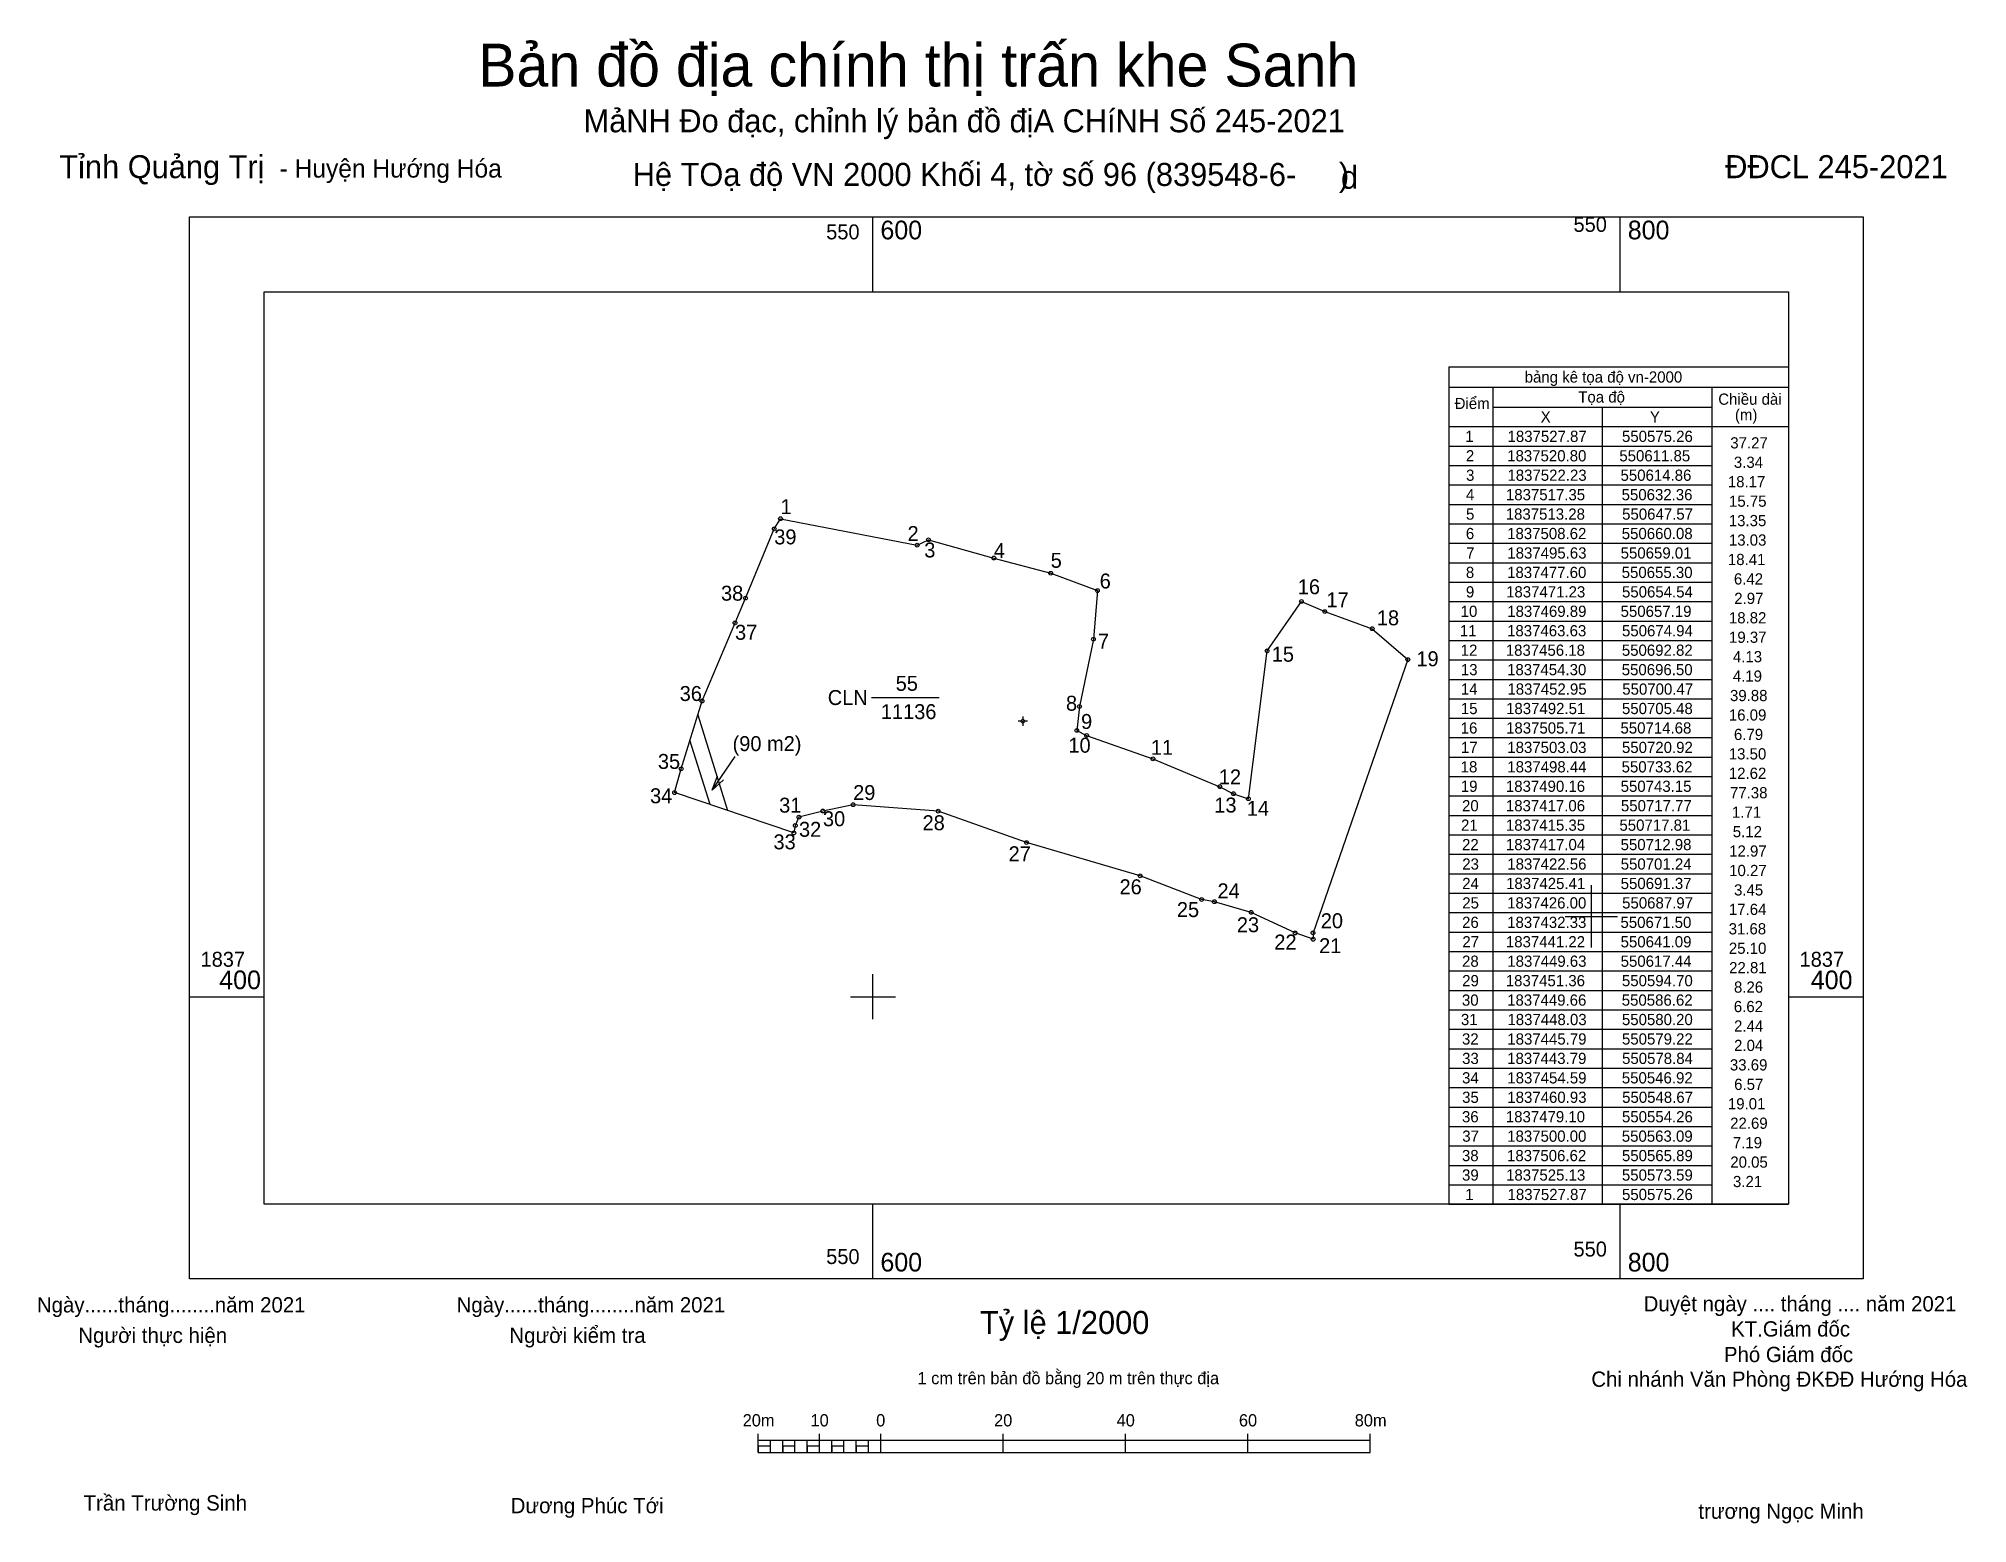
# Model space of a CAD drawing. Extents: x 550377 to 550893, y 1837259 to 1837656.
import ezdxf

# ---------------------------------------------------------------- set-up
doc = ezdxf.new("R2010")
doc.units = 0
for name, color, linetype in [('Level 10', 7, 'Continuous'), ('Level 11', 7, 'Continuous'), ('Level 12', 7, 'Continuous'), ('Level 2', 7, 'Continuous'), ('Level 20', 7, 'Continuous'), ('Level 3', 7, 'Continuous'), ('Level 5', 7, 'Continuous'), ('Level 50', 7, 'Continuous'), ('Level 63', 7, 'Continuous'), ('Level 7', 7, 'Continuous')]:
    doc.layers.add(name, color=color, linetype=linetype)

msp = doc.modelspace()

# ---------------------------------------------------------------- linework, layer by layer
at = {"layer": 'Level 10'}
msp.add_lwpolyline([(550743.15, 1837490.16), (550717.77, 1837417.06), (550717.81, 1837415.35), (550712.98, 1837417.04), (550701.24, 1837422.56), (550691.37, 1837425.41), (550687.97, 1837426), (550671.5, 1837432.33), (550641.09, 1837441.22), (550617.44, 1837449.63), (550594.7, 1837451.36), (550586.62, 1837449.66), (550580.2, 1837448.03), (550579.22, 1837445.79), (550578.84, 1837443.79), (550546.92, 1837454.59), (550548.67, 1837460.93), (550554.26, 1837479.1), (550563.09, 1837500), (550565.89, 1837506.62), (550573.59, 1837525.13), (550575.26, 1837527.87), (550611.85, 1837520.79), (550614.86, 1837522.23), (550632.36, 1837517.35), (550647.57, 1837513.28), (550660.08, 1837508.62), (550659.01, 1837495.63), (550655.3, 1837477.6), (550654.54, 1837471.23), (550657.19, 1837469.89), (550674.94, 1837463.63), (550692.82, 1837456.18), (550696.5, 1837454.3), (550700.47, 1837452.95), (550705.48, 1837492.51), (550714.68, 1837505.71), (550720.92, 1837503.03), (550733.62, 1837498.44), (550743.15, 1837490.16)], dxfattribs=at)
at = {"layer": 'Level 11'}
for p, q in [((550639.52, 1837473.68), (550638.89, 1837473.68)), ((550640.14, 1837474.3), (550639.52, 1837473.68)), ((550639.52, 1837473.68), (550640.14, 1837473.05)), ((550640.14, 1837474.93), (550640.14, 1837474.3)), ((550640.77, 1837473.68), (550640.14, 1837474.3)), ((550640.14, 1837473.05), (550640.77, 1837473.68)), ((550641.39, 1837473.68), (550640.77, 1837473.68)), ((550640.14, 1837473.05), (550640.14, 1837472.43))]:
    msp.add_line(p, q, dxfattribs=at)
msp.add_circle((550640.14, 1837473.68), 0.15, dxfattribs=at)
at = {"layer": 'Level 2'}
for p, q in [((550569.31, 1837278.1), (550569.31, 1837283.01)), ((550585.69, 1837278.1), (550585.69, 1837283.01)), ((550602.07, 1837278.1), (550602.07, 1837283.01)), ((550634.83, 1837278.1), (550634.83, 1837283.01)), ((550667.58, 1837278.1), (550667.58, 1837283.01)), ((550700.34, 1837278.1), (550700.34, 1837283.01)), ((550733.1, 1837278.1), (550733.1, 1837283.01)), ((550569.31, 1837281.38), (550733.1, 1837281.38)), ((550569.31, 1837278.1), (550733.1, 1837278.1)), ((550572.58, 1837278.1), (550572.58, 1837281.38)), ((550575.86, 1837278.1), (550575.86, 1837281.38)), ((550579.14, 1837278.1), (550579.14, 1837281.38)), ((550582.41, 1837278.1), (550582.41, 1837281.38)), ((550588.96, 1837278.1), (550588.96, 1837281.38)), ((550592.24, 1837278.1), (550592.24, 1837281.38)), ((550595.52, 1837278.1), (550595.52, 1837281.38)), ((550598.79, 1837278.1), (550598.79, 1837281.38))]:
    msp.add_line(p, q, dxfattribs=at)
for points in [[(550569.31, 1837278.1), (550572.58, 1837278.1), (550572.58, 1837279.74), (550569.31, 1837279.74)], [(550575.86, 1837278.1), (550579.14, 1837278.1), (550579.14, 1837279.74), (550575.86, 1837279.74)], [(550582.41, 1837278.1), (550585.69, 1837278.1), (550585.69, 1837279.74), (550582.41, 1837279.74)], [(550588.96, 1837278.1), (550592.24, 1837278.1), (550592.24, 1837279.74), (550588.96, 1837279.74)], [(550595.52, 1837278.1), (550598.79, 1837278.1), (550598.79, 1837279.74), (550595.52, 1837279.74)]]:
    msp.add_lwpolyline(points, close=True, dxfattribs=at)
at = {"layer": 'Level 20'}
for centre in [(550573.59, 1837525.13), (550575.26, 1837527.87), (550611.85, 1837520.79), (550614.86, 1837522.23), (550632.36, 1837517.35), (550647.57, 1837513.28), (550565.89, 1837506.62), (550660.08, 1837508.62), (550714.68, 1837505.71), (550563.09, 1837500), (550720.92, 1837503.03), (550659.01, 1837495.63), (550733.62, 1837498.44), (550705.48, 1837492.51), (550743.15, 1837490.16), (550743.15, 1837490.16), (550554.26, 1837479.1), (550655.3, 1837477.6), (550654.54, 1837471.23), (550657.19, 1837469.89), (550674.94, 1837463.63), (550548.67, 1837460.93), (550546.92, 1837454.59), (550692.82, 1837456.18), (550696.5, 1837454.3), (550700.47, 1837452.95), (550580.2, 1837448.03), (550586.62, 1837449.66), (550594.7, 1837451.36), (550617.44, 1837449.63), (550578.84, 1837443.79), (550579.22, 1837445.79), (550641.09, 1837441.22), (550671.5, 1837432.33), (550687.97, 1837426), (550691.37, 1837425.41), (550701.24, 1837422.56), (550712.98, 1837417.04), (550717.77, 1837417.06), (550717.81, 1837415.35)]:
    msp.add_circle(centre, 0.5, dxfattribs=at)
at = {"layer": 'Level 3'}
for p, q in [((550599.6, 1837480.03), (550617.69, 1837480.03)), ((550556.95, 1837455.23), (550563.09, 1837464.26))]:
    msp.add_line(p, q, dxfattribs=at)
msp.add_lwpolyline([(550560.03, 1837457.97), (550556.95, 1837455.23), (550558.38, 1837459.1)], dxfattribs=at)
at = {"layer": 'Level 50'}
for points in [[(550553.11, 1837475.37), (550561.12, 1837449.79)], [(550556.43, 1837451.37), (550551.03, 1837468.61)]]:
    msp.add_lwpolyline(points, dxfattribs=at)
at = {"layer": 'Level 63'}
for p, q in [((550600, 1837588.6), (550600, 1837608.6)), ((550800, 1837588.6), (550800, 1837608.6)), ((550754.16, 1837568.51), (550844.98, 1837568.51)), ((550754.16, 1837568.51), (550754.16, 1837344.48)), ((550844.98, 1837568.51), (550844.98, 1837344.48)), ((550754.16, 1837563.03), (550844.98, 1837563.03)), ((550765.88, 1837563.03), (550765.88, 1837344.48)), ((550824.47, 1837563.03), (550824.47, 1837344.48)), ((550765.88, 1837557.69), (550824.47, 1837557.69)), ((550795.18, 1837557.69), (550795.18, 1837344.48)), ((550754.16, 1837552.49), (550844.98, 1837552.49)), ((550754.16, 1837547.29), (550824.47, 1837547.29)), ((550754.16, 1837542.09), (550824.47, 1837542.09)), ((550754.16, 1837536.89), (550824.47, 1837536.89)), ((550754.16, 1837531.69), (550824.47, 1837531.69)), ((550754.16, 1837526.49), (550824.47, 1837526.49)), ((550754.16, 1837521.29), (550824.47, 1837521.29)), ((550754.16, 1837516.09), (550824.47, 1837516.09)), ((550754.16, 1837510.89), (550824.47, 1837510.89)), ((550754.16, 1837505.69), (550824.47, 1837505.69)), ((550754.16, 1837500.49), (550824.47, 1837500.49)), ((550754.16, 1837495.29), (550824.47, 1837495.29)), ((550754.16, 1837490.09), (550824.47, 1837490.09)), ((550754.16, 1837484.89), (550824.47, 1837484.89)), ((550754.16, 1837479.69), (550824.47, 1837479.69)), ((550754.16, 1837474.49), (550824.47, 1837474.49)), ((550754.16, 1837469.29), (550824.47, 1837469.29)), ((550754.16, 1837464.09), (550824.47, 1837464.09)), ((550754.16, 1837458.89), (550824.47, 1837458.89)), ((550754.16, 1837453.69), (550824.47, 1837453.69)), ((550754.16, 1837448.49), (550824.47, 1837448.49)), ((550754.16, 1837443.29), (550824.47, 1837443.29)), ((550754.16, 1837438.09), (550824.47, 1837438.09)), ((550754.16, 1837432.88), (550824.47, 1837432.88)), ((550754.16, 1837427.68), (550824.47, 1837427.68)), ((550792.27, 1837413.15), (550792.27, 1837429.79)), ((550754.16, 1837422.48), (550824.47, 1837422.48)), ((550754.16, 1837417.28), (550824.47, 1837417.28)), ((550785.24, 1837421.47), (550799.3, 1837421.47)), ((550754.16, 1837412.08), (550824.47, 1837412.08)), ((550754.16, 1837406.88), (550824.47, 1837406.88)), ((550600, 1837394), (550600, 1837406)), ((550754.16, 1837401.68), (550824.47, 1837401.68)), ((550417.06, 1837400), (550437.06, 1837400)), ((550594, 1837400), (550606, 1837400)), ((550754.16, 1837396.48), (550824.47, 1837396.48)), ((550844.98, 1837400), (550864.98, 1837400)), ((550754.16, 1837391.28), (550824.47, 1837391.28)), ((550754.16, 1837386.08), (550824.47, 1837386.08)), ((550754.16, 1837380.88), (550824.47, 1837380.88)), ((550754.16, 1837375.68), (550824.47, 1837375.68)), ((550754.16, 1837370.48), (550824.47, 1837370.48)), ((550754.16, 1837365.28), (550824.47, 1837365.28)), ((550754.16, 1837360.08), (550824.47, 1837360.08)), ((550754.16, 1837354.88), (550824.47, 1837354.88)), ((550754.16, 1837349.68), (550824.47, 1837349.68)), ((550600, 1837324.48), (550600, 1837344.48)), ((550754.16, 1837344.48), (550844.98, 1837344.48)), ((550800, 1837324.48), (550800, 1837344.48))]:
    msp.add_line(p, q, dxfattribs=at)
for points in [[(550417.06, 1837324.48), (550417.06, 1837608.6), (550864.98, 1837608.6), (550864.98, 1837324.48)], [(550437.06, 1837344.48), (550437.06, 1837588.6), (550844.98, 1837588.6), (550844.98, 1837344.48)], [(550437.06, 1837344.48), (550437.06, 1837588.6), (550844.98, 1837588.6), (550844.98, 1837344.48)], [(550437.06, 1837344.48), (550437.06, 1837588.6), (550844.98, 1837588.6), (550844.98, 1837344.48)]]:
    msp.add_lwpolyline(points, close=True, dxfattribs=at)
at = {"layer": 'Level 7'}
for p, q in [((550573.59, 1837525.13), (550573.59, 1837525.13)), ((550575.26, 1837527.87), (550575.26, 1837527.87)), ((550611.85, 1837520.8), (550611.85, 1837520.8)), ((550614.86, 1837522.23), (550614.86, 1837522.23)), ((550632.36, 1837517.35), (550632.36, 1837517.35)), ((550647.57, 1837513.28), (550647.57, 1837513.28)), ((550565.89, 1837506.62), (550565.89, 1837506.62)), ((550660.08, 1837508.62), (550660.08, 1837508.62)), ((550714.68, 1837505.71), (550714.68, 1837505.71)), ((550563.09, 1837500), (550563.09, 1837500)), ((550720.92, 1837503.03), (550720.92, 1837503.03)), ((550659.01, 1837495.63), (550659.01, 1837495.63)), ((550733.62, 1837498.44), (550733.62, 1837498.44)), ((550705.48, 1837492.51), (550705.48, 1837492.51)), ((550743.15, 1837490.16), (550743.15, 1837490.16)), ((550554.26, 1837479.1), (550554.26, 1837479.1)), ((550655.3, 1837477.6), (550655.3, 1837477.6)), ((550654.54, 1837471.23), (550654.54, 1837471.23)), ((550657.19, 1837469.89), (550657.19, 1837469.89)), ((550674.94, 1837463.63), (550674.94, 1837463.63)), ((550548.67, 1837460.93), (550548.67, 1837460.93)), ((550546.92, 1837454.59), (550546.92, 1837454.59)), ((550692.82, 1837456.18), (550692.82, 1837456.18)), ((550696.5, 1837454.3), (550696.5, 1837454.3)), ((550700.47, 1837452.95), (550700.47, 1837452.95)), ((550580.2, 1837448.03), (550580.2, 1837448.03)), ((550586.62, 1837449.66), (550586.62, 1837449.66)), ((550594.7, 1837451.36), (550594.7, 1837451.36)), ((550617.44, 1837449.63), (550617.44, 1837449.63)), ((550578.84, 1837443.79), (550578.84, 1837443.79)), ((550579.22, 1837445.79), (550579.22, 1837445.79)), ((550641.09, 1837441.22), (550641.09, 1837441.22)), ((550671.5, 1837432.33), (550671.5, 1837432.33)), ((550687.97, 1837426), (550687.97, 1837426)), ((550691.37, 1837425.41), (550691.37, 1837425.41)), ((550701.24, 1837422.56), (550701.24, 1837422.56)), ((550712.98, 1837417.04), (550712.98, 1837417.04)), ((550717.77, 1837417.06), (550717.77, 1837417.06)), ((550717.81, 1837415.35), (550717.81, 1837415.35))]:
    msp.add_line(p, q, dxfattribs=at)

# ---------------------------------------------------------------- texts
at = {"layer": 'Level 12'}
for s, p in [('1', (550575.26, 1837529.09)), ('39', (550573.59, 1837521)), ('2', (550609.25, 1837521.9)), ('3', (550613.74, 1837517.5)), ('4', (550632.36, 1837517.35)), ('5', (550647.57, 1837514.73)), ('38', (550559.34, 1837505.94)), ('6', (550660.69, 1837509.2)), ('16', (550713.7, 1837507.67)), ('17', (550721.37, 1837504.16)), ('37', (550563.09, 1837495.48)), ('18', (550734.86, 1837499.35)), ('7', (550660.2, 1837493.08)), ('15', (550706.73, 1837489.61)), ('19', (550745.44, 1837488.39)), ('36', (550548.28, 1837479.1)), ('8', (550651.66, 1837476.5)), ('9', (550655.7, 1837471.62)), ('10', (550652.31, 1837465.27)), ('11', (550674.38, 1837464.7)), ('35', (550542.45, 1837460.93)), ('12', (550692.57, 1837456.79)), ('34', (550540.35, 1837451.74)), ('31', (550574.9, 1837449.23)), ('29', (550594.7, 1837452.61)), ('13', (550691.35, 1837449.27)), ('30', (550586.62, 1837445.6)), ('28', (550613.28, 1837444.53)), ('14', (550700.05, 1837448.38)), ('33', (550573.38, 1837439.42)), ('32', (550580.21, 1837442.77)), ('27', (550636.31, 1837436.23)), ('26', (550665.99, 1837427.39)), ('24', (550692.2, 1837426.31)), ('25', (550681.34, 1837421.3)), ('20', (550719.85, 1837418.31)), ('23', (550697.39, 1837417.25)), ('22', (550707.42, 1837412.62)), ('21', (550719.4, 1837411.64))]:
    msp.add_text(s, height=4, dxfattribs=at).set_placement(p)
at = {"layer": 'Level 2'}
for s, height, p in [('Bản đồ địa chính thị trấn khe Sanh', 11.48, (550494.35, 1837643.48)), ('MảNH Đo đạc, chỉnh lý bản đồ địA CHíNH Số 245-2021', 6.16, (550522.55, 1837631.24)), ('Tỉnh Quảng Trị ', 6.1565, (550382.26, 1837618.96)), ('- Huyện Hướng Hóa', 4.9121, (550441.22, 1837619.12)), ('Hệ TOạ độ VN 2000 Khối 4, tờ số 96 (839548-6-     )', 6.16, (550535.7, 1837616.88)), ('ĐĐCL 245-2021', 6.16, (550828.09, 1837618.96)), ('d', 6.16, (550725.27, 1837616.12)), ('Ngày......tháng........năm 2021', 4.08, (550376.26, 1837315.52)), ('Ngày......tháng........năm 2021', 4.08, (550488.58, 1837315.52)), ('Duyệt ngày .... tháng .... năm 2021', 4.08, (550806.26, 1837315.8)), ('Tỷ lệ 1/2000', 6.16, (550628.64, 1837309.76)), ('KT.Giám đốc', 4.08, (550829.66, 1837309.08)), ('Người thực hiện', 4.0944, (550387.34, 1837307.36)), ('Người kiểm tra', 4.0944, (550502.7, 1837307.36)), ('Phó Giám đốc', 4.08, (550827.74, 1837302.24)), ('1 cm trên bản đồ bằng 20 m trên thực địa', 3.28, (550611.93, 1837296.32)), ('Chi nhánh Văn Phòng ĐKĐĐ Hướng Hóa', 4.08, (550792.26, 1837295.64)), ('20m', 3.275, (550565.14, 1837285.04)), ('10', 3.275, (550583.3, 1837285.04)), ('0', 3.28, (550600.86, 1837285.04)), ('20', 3.275, (550632.42, 1837285.04)), ('40', 3.275, (550665.22, 1837285.04)), ('60', 3.275, (550697.94, 1837285.04)), ('80m', 3.275, (550728.94, 1837285.04)), ('Trần Trường Sinh', 4.0944, (550388.74, 1837262.52)), ('Dương Phúc Tới', 4.09, (550503.04, 1837261.8)), ('trương Ngọc Minh', 4.08, (550820.92, 1837260.32))]:
    msp.add_text(s, height=height, dxfattribs=at).set_placement(p)
at = {"layer": 'Level 3'}
for s, p in [('55', (550606.09, 1837481.82)), ('CLN', (550587.91, 1837478.03)), ('11136', (550602.11, 1837474.25))]:
    msp.add_text(s, height=4, dxfattribs=at).set_placement(p)
at = {"layer": 'Level 5'}
msp.add_text('(90 m2)', height=4, dxfattribs=at).set_placement((550562.44, 1837465.7))
at = {"layer": 'Level 63'}
for s, height, p in [('600', 5, (550602, 1837602.6)), ('550', 4, (550787.49, 1837604.6)), ('800', 5, (550802, 1837602.6)), ('550', 4, (550587.49, 1837602.6)), ('bảng kê tọa độ vn-2000', 3, (550774.42, 1837564.28)), ('Tọa độ', 3, (550788.76, 1837558.94)), ('Chiều dài', 3, (550826.23, 1837558.35)), ('Điểm', 3, (550755.68, 1837557.2)), ('X', 3, (550778.7, 1837553.6)), ('Y', 3, (550807.93, 1837553.6)), ('(m)', 3, (550830.68, 1837554.17)), ('1', 3, (550758.52, 1837548.4)), ('1837527.87', 3, (550769.83, 1837548.4)), ('550575.26', 3, (550800.46, 1837548.4)), ('2', 3, (550758.68, 1837543.2)), ('1837520.80', 3, (550769.74, 1837543.2)), ('550611.85', 3, (550799.75, 1837543.2)), ('37.27', 3, (550829.44, 1837546.66)), ('3', 3, (550758.73, 1837538)), ('1837522.23', 3, (550769.8, 1837538)), ('550614.86', 3, (550800.07, 1837538)), ('3.34', 3, (550830.4, 1837541.46)), ('4', 3, (550758.71, 1837532.8)), ('1837517.35', 3, (550769.4, 1837532.8)), ('550632.36', 3, (550800.36, 1837532.8)), ('18.17', 3, (550828.79, 1837536.26)), ('5', 3, (550758.72, 1837527.6)), ('1837513.28', 3, (550769.35, 1837527.6)), ('550647.57', 3, (550800.5, 1837527.6)), ('15.75', 3, (550829.1, 1837531.06)), ('6', 3, (550758.68, 1837522.4)), ('1837508.62', 3, (550769.73, 1837522.4)), ('550660.08', 3, (550800.4, 1837522.4)), ('13.35', 3, (550829.04, 1837525.86)), ('7', 3, (550758.76, 1837517.2)), ('1837495.63', 3, (550769.77, 1837517.2)), ('550659.01', 3, (550800.1, 1837517.2)), ('13.03', 3, (550829.07, 1837520.66)), ('8', 3, (550758.68, 1837512)), ('1837477.60', 3, (550769.72, 1837512)), ('550655.30', 3, (550800.38, 1837512)), ('18.41', 3, (550828.8, 1837515.46)), ('9', 3, (550758.7, 1837506.8)), ('1837471.23', 3, (550769.44, 1837506.8)), ('550654.54', 3, (550800.46, 1837506.8)), ('6.42', 3, (550830.41, 1837510.26)), ('10', 3, (550757.29, 1837501.6)), ('1837469.89', 3, (550769.75, 1837501.6)), ('550657.19', 3, (550800.09, 1837501.6)), ('2.97', 3, (550830.5, 1837505.06)), ('11', 3, (550757.07, 1837496.4)), ('1837463.63', 3, (550769.71, 1837496.4)), ('550674.94', 3, (550800.46, 1837496.4)), ('18.82', 3, (550829.07, 1837499.86)), ('12', 3, (550757.3, 1837491.19)), ('1837456.18', 3, (550769.36, 1837491.19)), ('550692.82', 3, (550800.42, 1837491.19)), ('19.37', 3, (550829.1, 1837494.66)), ('13', 3, (550757.34, 1837485.99)), ('1837454.30', 3, (550769.71, 1837485.99)), ('550696.50', 3, (550800.39, 1837485.99)), ('4.13', 3, (550830.14, 1837489.46)), ('14', 3, (550757.33, 1837480.79)), ('1837452.95', 3, (550769.8, 1837480.79)), ('550700.47', 3, (550800.53, 1837480.79)), ('4.19', 3, (550830.12, 1837484.26)), ('15', 3, (550757.34, 1837475.59)), ('1837492.51', 3, (550769.44, 1837475.59)), ('550705.48', 3, (550800.45, 1837475.59)), ('39.88', 3, (550829.36, 1837479.06)), ('16', 3, (550757.3, 1837470.39)), ('1837505.71', 3, (550769.44, 1837470.39)), ('550714.68', 3, (550800.06, 1837470.39)), ('16.09', 3, (550829.06, 1837473.86)), ('17', 3, (550757.37, 1837465.19)), ('1837503.03', 3, (550769.76, 1837465.19)), ('550720.92', 3, (550800.45, 1837465.19)), ('6.79', 3, (550830.42, 1837468.66)), ('18', 3, (550757.29, 1837459.99)), ('1837498.44', 3, (550769.77, 1837459.99)), ('550733.62', 3, (550800.36, 1837459.99)), ('13.50', 3, (550829.03, 1837463.46)), ('19', 3, (550757.32, 1837454.79)), ('1837490.16', 3, (550769.39, 1837454.79)), ('550743.15', 3, (550800.1, 1837454.79)), ('12.62', 3, (550829.05, 1837458.26)), ('20', 3, (550757.66, 1837449.59)), ('1837417.06', 3, (550769.39, 1837449.59)), ('550717.77', 3, (550800.17, 1837449.59)), ('77.38', 3, (550829.36, 1837453.06)), ('21', 3, (550757.39, 1837444.39)), ('1837415.35', 3, (550769.4, 1837444.39)), ('550717.81', 3, (550799.78, 1837444.39)), ('1.71', 3, (550829.89, 1837447.86)), ('22', 3, (550757.66, 1837439.19)), ('1837417.04', 3, (550769.41, 1837439.19)), ('550712.98', 3, (550800.09, 1837439.19)), ('5.12', 3, (550830.11, 1837442.66)), ('23', 3, (550757.71, 1837433.99)), ('1837422.56', 3, (550769.76, 1837433.99)), ('550701.24', 3, (550800.12, 1837433.99)), ('12.97', 3, (550829.14, 1837437.46)), ('10.27', 3, (550829.14, 1837432.26)), ('24', 3, (550757.7, 1837428.79)), ('1837425.41', 3, (550769.44, 1837428.79)), ('550691.37', 3, (550800.11, 1837428.79)), ('3.45', 3, (550830.44, 1837427.06)), ('25', 3, (550757.71, 1837423.59)), ('1837426.00', 3, (550769.72, 1837423.59)), ('550687.97', 3, (550800.5, 1837423.59)), ('17.64', 3, (550829.07, 1837421.86)), ('26', 3, (550757.67, 1837418.39)), ('1837432.33', 3, (550769.73, 1837418.39)), ('550671.50', 3, (550800.06, 1837418.39)), ('31.68', 3, (550829, 1837416.66)), ('1837', 4, (550420.06, 1837408)), ('1837', 4, (550420.06, 1837408)), ('27', 3, (550757.74, 1837413.19)), ('1837441.22', 3, (550769.39, 1837413.19)), ('550641.09', 3, (550800.09, 1837413.19)), ('25.10', 3, (550829.06, 1837411.46)), ('1837', 4, (550847.98, 1837408)), ('1837', 4, (550847.98, 1837408)), ('400', 5, (550425.06, 1837402)), ('28', 3, (550757.66, 1837407.99)), ('1837449.63', 3, (550769.77, 1837407.99)), ('550617.44', 3, (550800.1, 1837407.99)), ('22.81', 3, (550829.13, 1837406.26)), ('400', 5, (550850.98, 1837402)), ('29', 3, (550757.69, 1837402.79)), ('1837451.36', 3, (550769.36, 1837402.79)), ('550594.70', 3, (550800.44, 1837402.79)), ('8.26', 3, (550830.43, 1837401.06)), ('30', 3, (550757.62, 1837397.59)), ('1837449.66', 3, (550769.73, 1837397.59)), ('550586.62', 3, (550800.4, 1837397.59)), ('6.62', 3, (550830.39, 1837395.86)), ('31', 3, (550757.36, 1837392.39)), ('1837448.03', 3, (550769.8, 1837392.39)), ('550580.20', 3, (550800.44, 1837392.39)), ('2.44', 3, (550830.46, 1837390.66)), ('32', 3, (550757.63, 1837387.19)), ('1837445.79', 3, (550769.77, 1837387.19)), ('550579.22', 3, (550800.45, 1837387.19)), ('2.04', 3, (550830.46, 1837385.46)), ('33', 3, (550757.68, 1837381.99)), ('1837443.79', 3, (550769.74, 1837381.99)), ('550578.84', 3, (550800.48, 1837381.99)), ('33.69', 3, (550829.33, 1837380.26)), ('34', 3, (550757.66, 1837376.79)), ('1837454.59', 3, (550769.77, 1837376.79)), ('550546.92', 3, (550800.42, 1837376.79)), ('6.57', 3, (550830.48, 1837375.05)), ('35', 3, (550757.68, 1837371.59)), ('1837460.93', 3, (550769.77, 1837371.59)), ('550548.67', 3, (550800.5, 1837371.59)), ('19.01', 3, (550828.8, 1837369.85)), ('36', 3, (550757.64, 1837366.39)), ('1837479.10', 3, (550769.38, 1837366.39)), ('550554.26', 3, (550800.46, 1837366.39)), ('22.69', 3, (550829.4, 1837364.65)), ('37', 3, (550757.71, 1837361.19)), ('1837500.00', 3, (550769.74, 1837361.19)), ('550563.09', 3, (550800.41, 1837361.19)), ('7.19', 3, (550830.12, 1837359.45)), ('38', 3, (550757.63, 1837355.99)), ('1837506.62', 3, (550769.7, 1837355.99)), ('550565.89', 3, (550800.45, 1837355.99)), ('20.05', 3, (550829.44, 1837354.25)), ('39', 3, (550757.65, 1837350.79)), ('1837525.13', 3, (550769.44, 1837350.79)), ('550573.59', 3, (550800.44, 1837350.79)), ('3.21', 3, (550830.16, 1837349.05)), ('1', 3, (550758.52, 1837345.59)), ('1837527.87', 3, (550769.83, 1837345.59)), ('550575.26', 3, (550800.46, 1837345.59)), ('550', 4, (550787.49, 1837330.48)), ('550', 4, (550587.49, 1837328.48)), ('600', 5, (550602, 1837326.48)), ('800', 5, (550802, 1837326.48))]:
    msp.add_text(s, height=height, dxfattribs=at).set_placement(p)

doc.saveas('drawing.dxf')
